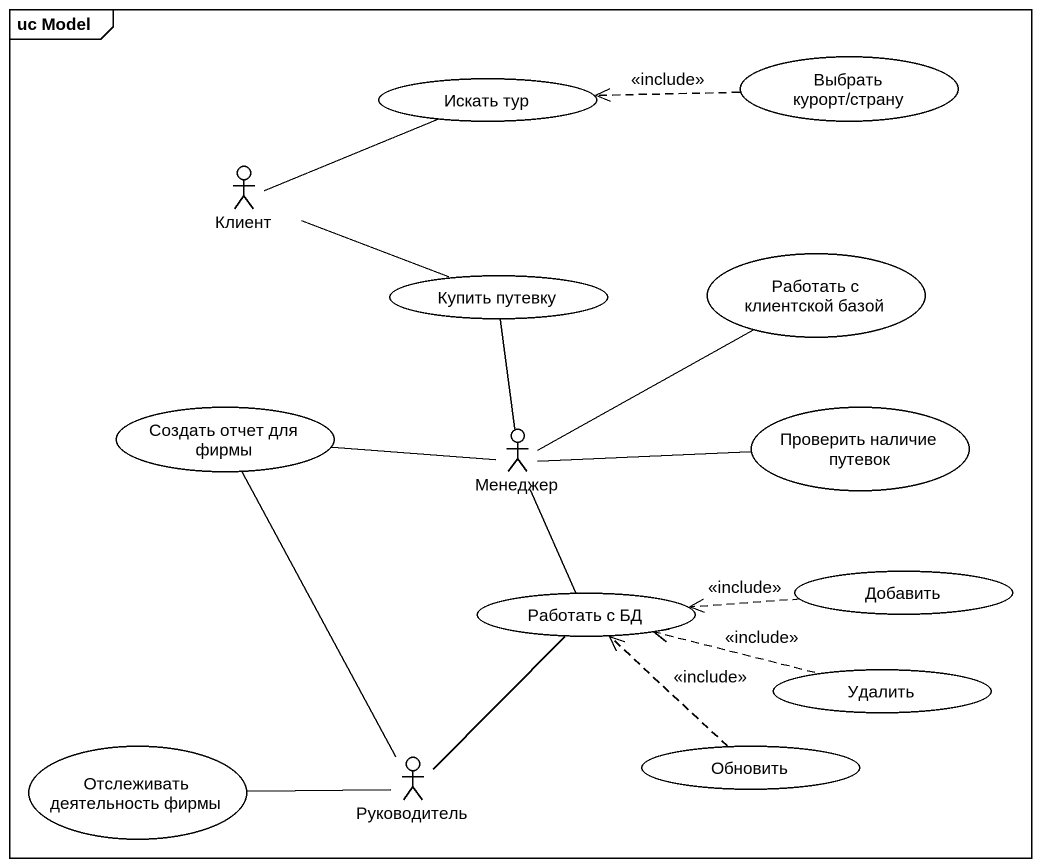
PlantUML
@startuml
mainframe uc Model
usecase "Выбрать курорт/страну" as Выбрать_курорт_страну
usecase "Искать тур" as Искать_тур
actor Клиент
usecase "Купить путевку" as Купить_путевку
usecase "Работать с клиентской базой" as Работать_с_клиентской_базой
usecase "Создать отчет для фирмы" as Создать_отчет_для_фирмы
usecase "Проверить наличие путевок" as Проверить_наличие_путевок
actor Менеджер
usecase "Работать с БД" as Работать_с_БД
usecase Добавить
usecase Удалить
usecase "Отслеживать деятельность фирмы" as Отслеживать_деятельность
actor Руководитель
usecase Обновить
Выбрать_курорт_страну .left.> Искать_тур : <<include>>
Клиент -right- Искать_тур
Клиент -right- Купить_путевку
Менеджер -up- Купить_путевку
Менеджер -right- Работать_с_клиентской_базой
Менеджер -left- Создать_отчет_для_фирмы
Менеджер -right- Проверить_наличие_путевок
Менеджер -- Работать_с_БД
Добавить .left.> Работать_с_БД : <<include>>
Удалить .left.> Работать_с_БД : <<include>>
Руководитель -up- Создать_отчет_для_фирмы
Руководитель -up- Работать_с_БД
Руководитель -left- Отслеживать_деятельность
Обновить .up.> Работать_с_БД : <<include>>
@enduml
